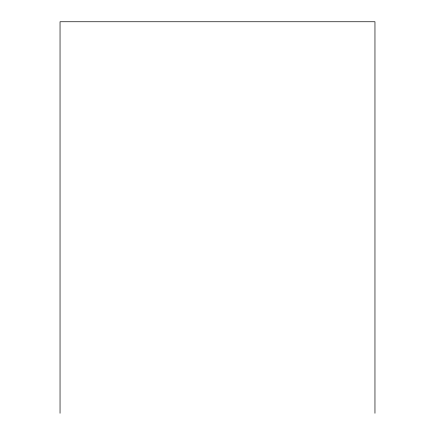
<?xml version="1.0" encoding="UTF-8"?>
<svg xmlns="http://www.w3.org/2000/svg" width="435" height="435" viewBox="0 0 435 435"><rect width="100%" height="100%" fill="white"/><g stroke="black" fill="none" stroke-linecap="round" stroke-linejoin="round"><path stroke-width="0.65" d="M374.959 413.25L374.959 21.75L60.041 21.75L60.041 413.25"/></g></svg>
